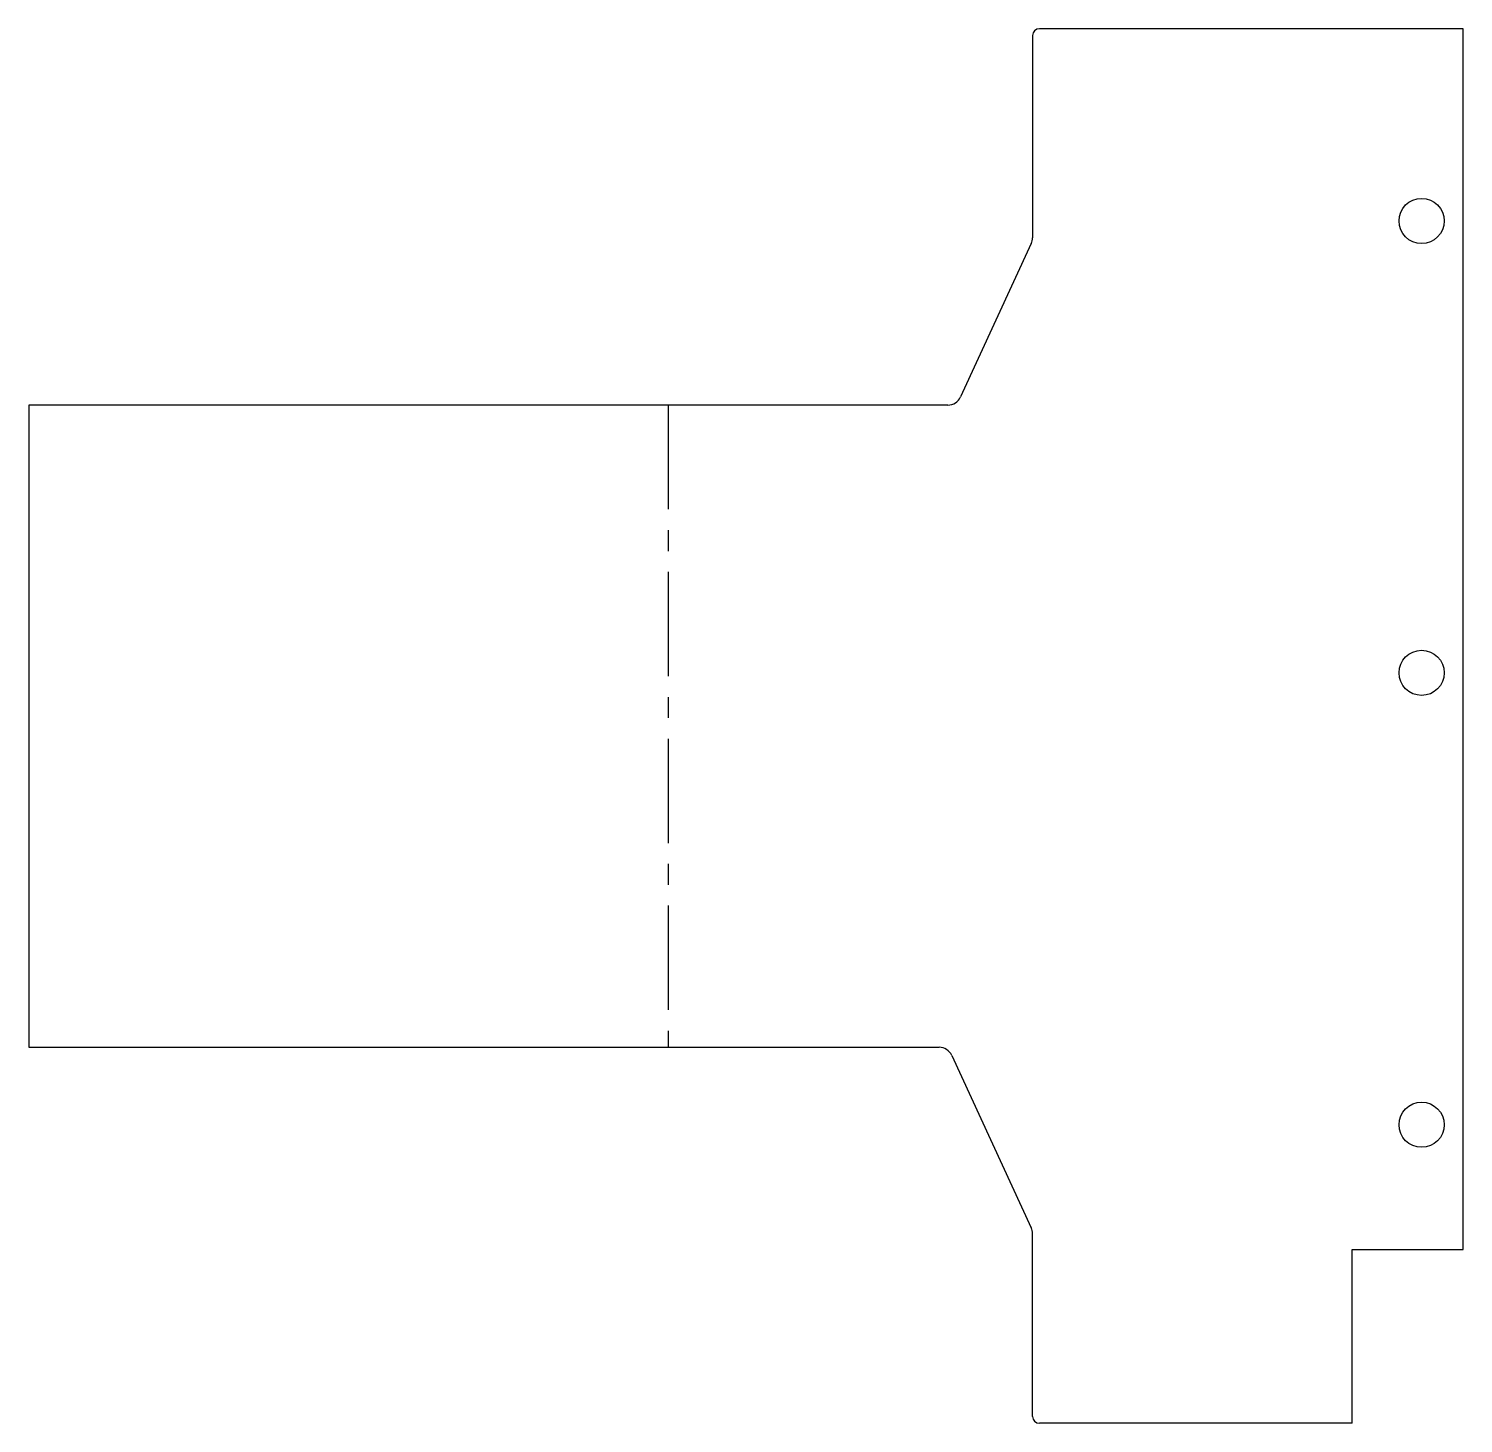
# Model space of a CAD drawing. Extents: x -144 to 62, y -170 to 31.
import ezdxf

# ---------------------------------------------------------------- set-up
doc = ezdxf.new("R2010")
doc.units = 0
doc.header["$MEASUREMENT"] = 0
doc.linetypes.add('AXES', pattern=[24, 15, -3, 3, -3])
doc.layers.get('0').update_dxf_attribs({"linetype": 'CONTINUOUS'})

msp = doc.modelspace()

# ---------------------------------------------------------------- linework, layer by layer
at = {"color": 7}
for p, q in [((0.183918, 29.918228), (0.183918, 0.837763)), ((62.183918, 30.918228), (1.183918, 30.918228)), ((62.183918, -144.681772), (62.183918, 30.918228)), ((0, 0), (-10.171898, -22.05038)), ((-11.98798, -23.212616), (-144.278057, -23.212616)), ((-144.278057, -23.212616), (-144.278057, -115.602034)), ((-144.278057, -115.602034), (-13.256051, -115.602034)), ((-11.439969, -116.764271), (0, -141.563543)), ((0.183918, -168.681772), (0.183918, -142.401307)), ((46.183918, -169.681772), (46.183918, -144.681772)), ((46.183918, -169.681772), (1.183918, -169.681772))]:
    msp.add_line(p, q, dxfattribs=at)
at = {"color": 1, "linetype": 'AXES'}
msp.add_line((-52.237203, -23.212616), (-52.237203, -115.602034), dxfattribs=at)
at = {"color": 7, "ltscale": 0.4}
msp.add_line((46.183918, -144.681772), (62.183918, -144.681772), dxfattribs=at)
at = {"color": 7}
for centre in [(56.183918, 3.263228), (56.183918, -61.736772), (56.183918, -126.736772)]:
    msp.add_circle(centre, 3.25, dxfattribs=at)
for centre, radius, start, end in [((1.183918, 29.918228), 1, 90, 180), ((-1.816082, 0.837763), 2, 335.236, 0), ((-11.98798, -21.212616), 2, 270, 335.236), ((-13.256051, -117.602034), 2, 24.764, 90), ((-1.816082, -142.401307), 2, 360, 24.764), ((1.183918, -168.681772), 1, 180, 270)]:
    msp.add_arc(centre, radius, start, end, dxfattribs=at)

doc.saveas('drawing.dxf')
